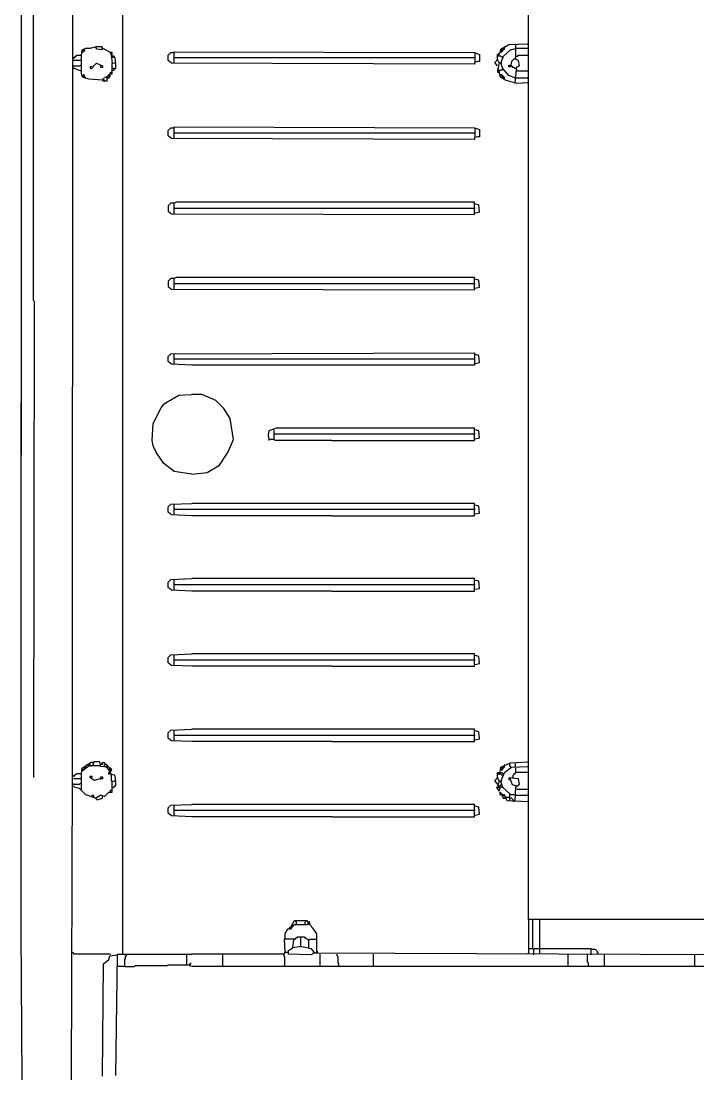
# Model space of a CAD drawing. Extents: x 3792242 to 5145247, y -1546315 to -1031918.
# Drawn here: x 3807264 to 3807804, y -1489110 to -1488266 of the extents above; entities that cross this region are included whole.
import ezdxf

# ---------------------------------------------------------------- set-up
doc = ezdxf.new("R2010")
doc.units = 0
doc.header["$MEASUREMENT"] = 0
doc.layers.add('ZZ-chladenie', color=133, linetype='CONTINUOUS')

msp = doc.modelspace()

# ---------------------------------------------------------------- linework, layer by layer
at = {"layer": 'ZZ-chladenie'}
for p, q in [((3807274.148, -1488488.943), (3807274.148, -1487422.802)), ((3807264.263, -1488977.532), (3807264.969, -1487444.69)), ((3807264.303, -1488892.135), (3807264.969, -1487444.69)), ((3807305.215, -1488867.388), (3807305.92, -1487444.69)), ((3807345.459, -1489010.01), (3807345.459, -1487444.69)), ((3807668.832, -1488982.475), (3807668.832, -1487837.256)), ((3807646.944, -1488288.424), (3807653.299, -1488284.894)), ((3807653.299, -1488284.894), (3807668.126, -1488284.188)), ((3807658.947, -1488284.894), (3807658.947, -1488284.188)), ((3807658.947, -1488288.424), (3807658.947, -1488284.894)), ((3807308.039, -1488294.072), (3807308.744, -1488293.367)), ((3807308.744, -1488293.367), (3807312.275, -1488293.367)), ((3807312.275, -1488293.367), (3807312.981, -1488289.13)), ((3807312.981, -1488291.248), (3807312.275, -1488291.248)), ((3807312.275, -1488306.075), (3807312.275, -1488293.367)), ((3807312.981, -1488289.13), (3807315.805, -1488287.718)), ((3807312.981, -1488289.836), (3807313.687, -1488289.13)), ((3807312.981, -1488291.248), (3807315.099, -1488289.13)), ((3807313.687, -1488290.542), (3807312.981, -1488289.836)), ((3807312.981, -1488291.248), (3807313.687, -1488290.542)), ((3807313.687, -1488289.13), (3807313.687, -1488288.424)), ((3807313.687, -1488288.424), (3807314.393, -1488288.424)), ((3807314.393, -1488289.836), (3807315.099, -1488289.836)), ((3807315.099, -1488289.836), (3807315.099, -1488289.13)), ((3807315.805, -1488287.718), (3807319.335, -1488287.718)), ((3807319.335, -1488287.718), (3807324.278, -1488286.306)), ((3807323.572, -1488287.012), (3807323.572, -1488286.306)), ((3807324.984, -1488288.424), (3807323.572, -1488287.012)), ((3807324.278, -1488286.306), (3807328.514, -1488286.306)), ((3807328.514, -1488289.13), (3807324.984, -1488288.424)), ((3807328.514, -1488286.306), (3807328.514, -1488289.13)), ((3807329.221, -1488287.718), (3807328.514, -1488288.424)), ((3807335.575, -1488291.248), (3807329.221, -1488287.718)), ((3807336.987, -1488291.248), (3807335.575, -1488291.248)), ((3807336.987, -1488295.484), (3807335.575, -1488291.248)), ((3807336.281, -1488292.66), (3807335.575, -1488292.66)), ((3807336.281, -1488292.66), (3807336.987, -1488292.66)), ((3807336.987, -1488292.66), (3807336.987, -1488291.248)), ((3807381.468, -1488293.367), (3807383.586, -1488291.248)), ((3807381.468, -1488297.603), (3807381.468, -1488293.367)), ((3807383.586, -1488291.248), (3807386.411, -1488291.248)), ((3807386.411, -1488299.721), (3807386.411, -1488290.542)), ((3807386.411, -1488290.542), (3807625.762, -1488291.248)), ((3807625.762, -1488291.248), (3807629.999, -1488292.66)), ((3807626.469, -1488299.015), (3807626.469, -1488291.954)), ((3807629.999, -1488292.66), (3807629.999, -1488298.308)), ((3807644.12, -1488292.66), (3807646.238, -1488291.248)), ((3807644.12, -1488296.896), (3807644.12, -1488292.66)), ((3807644.826, -1488294.072), (3807645.532, -1488293.367)), ((3807645.532, -1488293.367), (3807645.532, -1488292.66)), ((3807646.238, -1488291.248), (3807646.944, -1488288.424)), ((3807646.238, -1488290.542), (3807647.65, -1488290.542)), ((3807646.944, -1488289.13), (3807647.65, -1488288.424)), ((3807647.65, -1488289.836), (3807646.944, -1488289.13)), ((3807647.65, -1488289.836), (3807646.944, -1488289.13)), ((3807647.65, -1488288.424), (3807647.65, -1488287.718)), ((3807647.65, -1488287.718), (3807648.356, -1488287.718)), ((3807648.356, -1488289.13), (3807647.65, -1488289.836)), ((3807647.65, -1488290.542), (3807648.356, -1488289.836)), ((3807648.356, -1488289.13), (3807649.062, -1488288.424)), ((3807648.356, -1488289.13), (3807649.062, -1488289.13)), ((3807648.356, -1488289.836), (3807648.356, -1488289.13)), ((3807649.062, -1488289.13), (3807649.062, -1488288.424)), ((3807649.062, -1488288.424), (3807649.769, -1488288.424)), ((3807649.062, -1488294.072), (3807654.711, -1488289.13)), ((3807649.769, -1488287.012), (3807650.475, -1488286.306)), ((3807649.769, -1488288.424), (3807649.769, -1488287.012)), ((3807654.711, -1488289.13), (3807659.653, -1488287.718)), ((3807658.947, -1488296.191), (3807658.947, -1488288.424)), ((3807659.653, -1488287.718), (3807668.126, -1488287.718)), ((3807660.359, -1488294.072), (3807661.065, -1488293.367)), ((3807661.065, -1488293.367), (3807668.832, -1488293.367)), ((3807305.92, -1488295.484), (3807305.215, -1488295.484)), ((3807305.92, -1488301.839), (3807305.215, -1488301.839)), ((3807305.92, -1488295.484), (3807306.627, -1488294.779)), ((3807305.92, -1488295.484), (3807306.627, -1488295.484)), ((3807311.569, -1488297.603), (3807305.92, -1488297.603)), ((3807305.92, -1488301.839), (3807310.863, -1488301.839)), ((3807306.627, -1488295.484), (3807307.332, -1488294.779)), ((3807307.332, -1488294.779), (3807307.332, -1488294.072)), ((3807307.332, -1488294.072), (3807308.039, -1488294.072)), ((3807310.863, -1488301.839), (3807311.569, -1488301.133)), ((3807320.747, -1488303.957), (3807322.16, -1488301.839)), ((3807322.16, -1488301.839), (3807324.278, -1488299.721)), ((3807324.278, -1488299.721), (3807329.221, -1488301.839)), ((3807327.808, -1488303.251), (3807327.808, -1488301.839)), ((3807329.221, -1488301.839), (3807329.221, -1488303.251)), ((3807336.987, -1488294.072), (3807336.281, -1488294.072)), ((3807338.399, -1488294.779), (3807336.281, -1488295.484)), ((3807336.281, -1488295.484), (3807336.987, -1488299.721)), ((3807338.399, -1488294.072), (3807336.987, -1488294.072)), ((3807336.987, -1488299.721), (3807339.811, -1488299.015)), ((3807336.987, -1488308.194), (3807336.987, -1488299.721)), ((3807338.399, -1488294.779), (3807338.399, -1488294.072)), ((3807338.399, -1488294.779), (3807338.399, -1488295.484)), ((3807339.105, -1488294.779), (3807338.399, -1488294.779)), ((3807339.811, -1488299.015), (3807339.105, -1488294.779)), ((3807339.105, -1488299.721), (3807339.105, -1488299.015)), ((3807339.811, -1488300.427), (3807339.105, -1488299.721)), ((3807339.811, -1488303.957), (3807339.811, -1488300.427)), ((3807384.292, -1488299.721), (3807381.468, -1488297.603)), ((3807625.762, -1488300.427), (3807384.292, -1488299.721)), ((3807626.469, -1488295.484), (3807386.411, -1488295.484)), ((3807628.587, -1488298.308), (3807625.762, -1488299.015)), ((3807625.762, -1488299.015), (3807625.762, -1488300.427)), ((3807629.999, -1488298.308), (3807628.587, -1488298.308)), ((3807642.002, -1488299.015), (3807644.12, -1488296.896)), ((3807644.12, -1488301.839), (3807642.002, -1488299.015)), ((3807644.12, -1488296.896), (3807643.414, -1488297.603)), ((3807644.12, -1488296.896), (3807645.532, -1488299.721)), ((3807645.532, -1488299.721), (3807644.12, -1488305.37)), ((3807646.944, -1488294.072), (3807644.826, -1488294.072)), ((3807646.944, -1488299.721), (3807645.532, -1488299.721)), ((3807647.65, -1488294.779), (3807646.944, -1488294.072)), ((3807646.944, -1488299.721), (3807649.062, -1488294.072)), ((3807646.944, -1488299.721), (3807647.65, -1488299.015)), ((3807648.356, -1488303.957), (3807646.944, -1488299.721)), ((3807648.356, -1488294.779), (3807647.65, -1488294.779)), ((3807648.356, -1488294.779), (3807649.062, -1488294.779)), ((3807653.299, -1488302.545), (3807653.299, -1488301.133)), ((3807653.299, -1488301.133), (3807654.711, -1488301.133)), ((3807655.417, -1488298.308), (3807654.711, -1488302.545)), ((3807655.417, -1488301.839), (3807654.711, -1488301.839)), ((3807657.535, -1488296.191), (3807655.417, -1488298.308)), ((3807656.123, -1488302.545), (3807655.417, -1488301.839)), ((3807661.065, -1488297.603), (3807657.535, -1488296.191)), ((3807658.947, -1488294.072), (3807660.359, -1488294.072)), ((3807659.653, -1488302.545), (3807661.772, -1488301.839)), ((3807661.772, -1488301.839), (3807661.065, -1488297.603)), ((3807306.627, -1488303.957), (3807305.92, -1488303.251)), ((3807312.275, -1488306.075), (3807306.627, -1488303.957)), ((3807312.275, -1488308.194), (3807312.275, -1488306.075)), ((3807313.687, -1488311.018), (3807312.275, -1488308.194)), ((3807312.981, -1488310.312), (3807312.981, -1488309.606)), ((3807313.687, -1488310.312), (3807312.981, -1488310.312)), ((3807314.393, -1488308.899), (3807313.687, -1488308.899)), ((3807314.393, -1488309.606), (3807313.687, -1488308.899)), ((3807314.393, -1488311.018), (3807313.687, -1488310.312)), ((3807314.393, -1488309.606), (3807314.393, -1488308.899)), ((3807315.099, -1488310.312), (3807314.393, -1488309.606)), ((3807315.805, -1488311.724), (3807314.393, -1488309.606)), ((3807315.099, -1488310.312), (3807314.393, -1488311.018)), ((3807314.393, -1488311.018), (3807315.099, -1488310.312)), ((3807320.747, -1488302.545), (3807319.335, -1488302.545)), ((3807319.335, -1488302.545), (3807319.335, -1488303.957)), ((3807319.335, -1488303.957), (3807320.747, -1488303.957)), ((3807320.747, -1488302.545), (3807321.454, -1488302.545)), ((3807329.221, -1488303.251), (3807327.808, -1488303.251)), ((3807332.75, -1488310.312), (3807334.869, -1488308.194)), ((3807332.75, -1488312.43), (3807335.575, -1488309.606)), ((3807332.75, -1488313.842), (3807332.75, -1488310.312)), ((3807333.457, -1488310.312), (3807333.457, -1488309.606)), ((3807333.457, -1488309.606), (3807334.163, -1488309.606)), ((3807335.575, -1488309.606), (3807334.163, -1488309.606)), ((3807334.869, -1488308.194), (3807336.987, -1488308.194)), ((3807334.869, -1488311.018), (3807334.869, -1488310.312)), ((3807335.575, -1488307.487), (3807335.575, -1488306.782)), ((3807335.575, -1488306.782), (3807336.281, -1488306.782)), ((3807336.281, -1488308.194), (3807335.575, -1488307.487)), ((3807336.987, -1488303.957), (3807336.281, -1488303.957)), ((3807338.399, -1488303.957), (3807336.987, -1488303.957)), ((3807336.987, -1488305.37), (3807338.399, -1488305.37)), ((3807338.399, -1488303.957), (3807339.811, -1488303.957)), ((3807338.399, -1488305.37), (3807338.399, -1488303.957)), ((3807645.532, -1488305.37), (3807644.12, -1488305.37)), ((3807644.12, -1488305.37), (3807644.12, -1488306.782)), ((3807644.12, -1488306.782), (3807645.532, -1488306.782)), ((3807645.532, -1488305.37), (3807646.944, -1488305.37)), ((3807646.238, -1488310.312), (3807645.532, -1488305.37)), ((3807647.65, -1488308.899), (3807646.238, -1488308.899)), ((3807650.475, -1488313.136), (3807646.238, -1488310.312)), ((3807646.944, -1488305.37), (3807647.65, -1488304.663)), ((3807646.944, -1488311.018), (3807646.944, -1488310.312)), ((3807647.65, -1488304.663), (3807648.356, -1488304.663)), ((3807647.65, -1488309.606), (3807647.65, -1488308.899)), ((3807648.356, -1488309.606), (3807647.65, -1488309.606)), ((3807648.356, -1488310.312), (3807647.65, -1488309.606)), ((3807653.299, -1488309.606), (3807648.356, -1488303.957)), ((3807648.356, -1488310.312), (3807648.356, -1488309.606)), ((3807649.062, -1488311.018), (3807648.356, -1488310.312)), ((3807649.062, -1488310.312), (3807648.356, -1488310.312)), ((3807649.769, -1488311.018), (3807649.062, -1488310.312)), ((3807654.711, -1488302.545), (3807653.299, -1488302.545)), ((3807658.947, -1488311.724), (3807653.299, -1488309.606)), ((3807656.123, -1488303.251), (3807656.123, -1488302.545)), ((3807657.535, -1488303.251), (3807656.123, -1488303.251)), ((3807658.241, -1488303.957), (3807657.535, -1488303.251)), ((3807658.241, -1488315.254), (3807659.653, -1488302.545)), ((3807658.947, -1488303.957), (3807658.241, -1488303.957)), ((3807658.947, -1488303.957), (3807659.653, -1488303.251)), ((3807659.653, -1488305.37), (3807658.947, -1488305.37)), ((3807660.359, -1488306.075), (3807659.653, -1488305.37)), ((3807668.832, -1488306.075), (3807660.359, -1488306.075)), ((3807318.63, -1488312.43), (3807313.687, -1488311.018)), ((3807329.221, -1488313.136), (3807318.63, -1488312.43)), ((3807329.926, -1488311.724), (3807329.221, -1488313.842)), ((3807329.221, -1488313.136), (3807329.926, -1488312.43)), ((3807329.221, -1488313.842), (3807332.75, -1488313.842)), ((3807330.633, -1488313.842), (3807329.926, -1488311.724)), ((3807332.045, -1488311.018), (3807330.633, -1488311.018)), ((3807332.75, -1488311.018), (3807332.045, -1488311.018)), ((3807333.457, -1488311.724), (3807332.75, -1488311.018)), ((3807332.75, -1488312.43), (3807333.457, -1488311.724)), ((3807334.163, -1488311.018), (3807334.869, -1488311.018)), ((3807647.65, -1488311.018), (3807646.944, -1488311.018)), ((3807648.356, -1488311.724), (3807647.65, -1488311.018)), ((3807649.062, -1488311.018), (3807648.356, -1488311.724)), ((3807648.356, -1488311.724), (3807649.062, -1488311.018)), ((3807649.769, -1488312.43), (3807649.769, -1488311.018)), ((3807659.653, -1488315.96), (3807650.475, -1488313.136)), ((3807668.126, -1488311.724), (3807658.947, -1488311.724)), ((3807668.126, -1488315.254), (3807659.653, -1488315.96)), ((3807668.126, -1488311.724), (3807668.832, -1488311.724)), ((3807381.468, -1488353.381), (3807383.586, -1488351.263)), ((3807383.586, -1488351.263), (3807386.411, -1488351.263)), ((3807386.411, -1488359.736), (3807386.411, -1488350.557)), ((3807386.411, -1488350.557), (3807625.762, -1488351.263)), ((3807625.762, -1488351.263), (3807629.999, -1488352.675)), ((3807626.469, -1488359.029), (3807626.469, -1488351.969)), ((3807629.999, -1488352.675), (3807629.999, -1488358.324)), ((3807381.468, -1488357.617), (3807381.468, -1488353.381)), ((3807384.292, -1488359.736), (3807381.468, -1488357.617)), ((3807625.762, -1488360.441), (3807384.292, -1488359.736)), ((3807626.469, -1488355.499), (3807386.411, -1488355.499)), ((3807628.587, -1488358.324), (3807625.762, -1488359.029)), ((3807625.762, -1488359.029), (3807625.762, -1488360.441)), ((3807629.999, -1488358.324), (3807628.587, -1488358.324)), ((3807383.586, -1488411.277), (3807381.468, -1488413.395)), ((3807386.411, -1488411.277), (3807383.586, -1488411.277)), ((3807387.823, -1488410.571), (3807386.411, -1488411.277)), ((3807386.411, -1488419.75), (3807386.411, -1488411.277)), ((3807625.762, -1488410.571), (3807387.823, -1488410.571)), ((3807625.762, -1488420.456), (3807625.762, -1488410.571)), ((3807626.469, -1488411.983), (3807625.762, -1488411.983)), ((3807629.293, -1488412.689), (3807626.469, -1488411.983)), ((3807381.468, -1488413.395), (3807381.468, -1488417.632)), ((3807381.468, -1488417.632), (3807384.292, -1488419.75)), ((3807384.292, -1488419.75), (3807625.762, -1488420.456)), ((3807626.469, -1488415.514), (3807386.411, -1488415.514)), ((3807626.469, -1488419.044), (3807629.999, -1488418.338)), ((3807629.999, -1488418.338), (3807629.293, -1488412.689)), ((3807387.823, -1488470.586), (3807386.411, -1488471.292)), ((3807625.762, -1488470.586), (3807387.823, -1488470.586)), ((3807625.762, -1488480.47), (3807625.762, -1488470.586)), ((3807383.586, -1488471.292), (3807381.468, -1488473.41)), ((3807381.468, -1488473.41), (3807381.468, -1488477.646)), ((3807381.468, -1488477.646), (3807384.292, -1488479.765)), ((3807386.411, -1488471.292), (3807383.586, -1488471.292)), ((3807386.411, -1488479.765), (3807386.411, -1488471.292)), ((3807626.469, -1488475.528), (3807386.411, -1488475.528)), ((3807626.469, -1488471.998), (3807625.762, -1488471.998)), ((3807629.293, -1488472.704), (3807626.469, -1488471.998)), ((3807626.469, -1488479.058), (3807629.999, -1488478.353)), ((3807629.999, -1488478.353), (3807629.293, -1488472.704)), ((3807384.292, -1488479.765), (3807625.762, -1488480.47)), ((3807274.854, -1488489.649), (3807274.148, -1488488.943)), ((3807274.423, -1488869.114), (3807274.854, -1488489.649)), ((3807381.468, -1488533.424), (3807383.586, -1488531.307)), ((3807381.468, -1488537.661), (3807381.468, -1488533.424)), ((3807384.292, -1488539.779), (3807381.468, -1488537.661)), ((3807383.586, -1488531.307), (3807625.762, -1488530.6)), ((3807386.411, -1488539.779), (3807386.411, -1488531.307)), ((3807626.469, -1488535.543), (3807386.411, -1488535.543)), ((3807625.762, -1488530.6), (3807625.762, -1488540.485)), ((3807629.293, -1488532.719), (3807626.469, -1488532.012)), ((3807626.469, -1488539.073), (3807629.999, -1488538.367)), ((3807629.999, -1488538.367), (3807629.293, -1488532.719)), ((3807400.532, -1488540.485), (3807384.292, -1488539.779)), ((3807625.762, -1488540.485), (3807400.532, -1488540.485)), ((3807626.469, -1488539.073), (3807625.762, -1488539.073)), ((3807389.941, -1488564.491), (3807400.532, -1488563.785)), ((3807408.299, -1488563.785), (3807400.532, -1488563.785)), ((3807419.595, -1488568.727), (3807408.299, -1488563.785)), ((3807375.82, -1488574.376), (3807377.938, -1488571.551)), ((3807377.938, -1488571.551), (3807380.056, -1488570.139)), ((3807380.056, -1488570.139), (3807389.941, -1488564.491)), ((3807425.95, -1488575.082), (3807419.595, -1488568.727)), ((3807369.465, -1488587.085), (3807375.82, -1488574.376)), ((3807430.892, -1488582.848), (3807425.95, -1488575.082)), ((3807368.76, -1488600.499), (3807369.465, -1488587.085)), ((3807433.716, -1488599.794), (3807430.892, -1488582.848)), ((3807461.958, -1488592.733), (3807461.253, -1488596.263)), ((3807461.253, -1488596.263), (3807461.958, -1488599.794)), ((3807467.607, -1488590.615), (3807461.958, -1488592.733)), ((3807466.195, -1488599.794), (3807466.195, -1488592.027)), ((3807626.469, -1488595.557), (3807466.195, -1488595.557)), ((3807625.762, -1488590.615), (3807467.607, -1488590.615)), ((3807625.762, -1488600.499), (3807625.762, -1488590.615)), ((3807626.469, -1488592.027), (3807625.762, -1488592.027)), ((3807629.293, -1488592.733), (3807626.469, -1488592.027)), ((3807629.999, -1488598.382), (3807629.293, -1488592.733)), ((3807369.465, -1488604.736), (3807368.76, -1488600.499)), ((3807372.289, -1488610.385), (3807369.465, -1488604.736)), ((3807429.48, -1488609.678), (3807433.716, -1488599.794)), ((3807461.958, -1488599.794), (3807461.958, -1488600.499)), ((3807466.195, -1488599.794), (3807461.958, -1488599.794)), ((3807466.901, -1488600.499), (3807466.195, -1488599.794)), ((3807512.088, -1488600.499), (3807466.901, -1488600.499)), ((3807512.088, -1488600.499), (3807625.762, -1488600.499)), ((3807626.469, -1488599.087), (3807629.999, -1488598.382)), ((3807377.938, -1488618.857), (3807372.289, -1488610.385)), ((3807422.419, -1488620.269), (3807428.068, -1488611.797)), ((3807428.068, -1488611.797), (3807429.48, -1488609.678)), ((3807386.411, -1488625.212), (3807377.938, -1488618.857)), ((3807412.535, -1488625.918), (3807422.419, -1488620.269)), ((3807400.532, -1488627.33), (3807386.411, -1488625.212)), ((3807400.532, -1488627.33), (3807412.535, -1488625.918)), ((3807381.468, -1488653.453), (3807383.586, -1488651.336)), ((3807381.468, -1488657.69), (3807381.468, -1488653.453)), ((3807383.586, -1488651.336), (3807400.532, -1488650.629)), ((3807386.411, -1488659.808), (3807386.411, -1488651.336)), ((3807400.532, -1488655.572), (3807386.411, -1488655.572)), ((3807625.762, -1488650.629), (3807400.532, -1488650.629)), ((3807512.088, -1488655.572), (3807400.532, -1488655.572)), ((3807626.469, -1488655.572), (3807512.088, -1488655.572)), ((3807625.762, -1488660.515), (3807625.762, -1488650.629)), ((3807626.469, -1488652.041), (3807625.762, -1488652.041)), ((3807629.293, -1488652.748), (3807626.469, -1488652.041)), ((3807629.999, -1488658.396), (3807629.293, -1488652.748)), ((3807384.292, -1488659.808), (3807381.468, -1488657.69)), ((3807384.292, -1488659.808), (3807381.468, -1488657.69)), ((3807400.532, -1488660.515), (3807384.292, -1488659.808)), ((3807400.532, -1488660.515), (3807384.292, -1488659.808)), ((3807512.088, -1488660.515), (3807400.532, -1488660.515)), ((3807512.088, -1488660.515), (3807400.532, -1488660.515)), ((3807512.088, -1488660.515), (3807625.762, -1488660.515)), ((3807512.088, -1488660.515), (3807625.762, -1488660.515)), ((3807626.469, -1488659.102), (3807629.999, -1488658.396)), ((3807626.469, -1488659.102), (3807629.999, -1488658.396)), ((3807381.468, -1488713.468), (3807383.586, -1488711.35)), ((3807381.468, -1488713.468), (3807383.586, -1488711.35)), ((3807381.468, -1488717.705), (3807381.468, -1488713.468)), ((3807381.468, -1488717.705), (3807381.468, -1488713.468)), ((3807383.586, -1488711.35), (3807400.532, -1488710.644)), ((3807383.586, -1488711.35), (3807400.532, -1488710.644)), ((3807386.411, -1488719.823), (3807386.411, -1488711.35)), ((3807386.411, -1488719.823), (3807386.411, -1488711.35)), ((3807400.532, -1488715.586), (3807386.411, -1488715.586)), ((3807400.532, -1488715.586), (3807386.411, -1488715.586)), ((3807512.088, -1488710.644), (3807400.532, -1488710.644)), ((3807512.088, -1488710.644), (3807400.532, -1488710.644)), ((3807512.088, -1488715.586), (3807400.532, -1488715.586)), ((3807512.088, -1488715.586), (3807400.532, -1488715.586)), ((3807625.762, -1488710.644), (3807512.088, -1488710.644)), ((3807625.762, -1488710.644), (3807512.088, -1488710.644)), ((3807626.469, -1488715.586), (3807512.088, -1488715.586)), ((3807626.469, -1488715.586), (3807512.088, -1488715.586)), ((3807625.762, -1488720.529), (3807625.762, -1488710.644)), ((3807625.762, -1488720.529), (3807625.762, -1488710.644)), ((3807626.469, -1488712.056), (3807625.762, -1488712.056)), ((3807626.469, -1488712.056), (3807625.762, -1488712.056)), ((3807629.293, -1488712.762), (3807626.469, -1488712.056)), ((3807629.293, -1488712.762), (3807626.469, -1488712.056)), ((3807629.999, -1488718.411), (3807629.293, -1488712.762)), ((3807629.999, -1488718.411), (3807629.293, -1488712.762)), ((3807384.292, -1488719.823), (3807381.468, -1488717.705)), ((3807384.292, -1488719.823), (3807381.468, -1488717.705)), ((3807400.532, -1488720.529), (3807384.292, -1488719.823)), ((3807400.532, -1488720.529), (3807384.292, -1488719.823)), ((3807512.088, -1488720.529), (3807400.532, -1488720.529)), ((3807512.088, -1488720.529), (3807400.532, -1488720.529)), ((3807512.088, -1488720.529), (3807625.762, -1488720.529)), ((3807512.088, -1488720.529), (3807625.762, -1488720.529)), ((3807626.469, -1488719.117), (3807629.999, -1488718.411)), ((3807626.469, -1488719.117), (3807629.999, -1488718.411)), ((3807381.468, -1488773.483), (3807383.586, -1488771.365)), ((3807381.468, -1488773.483), (3807383.586, -1488771.365)), ((3807381.468, -1488777.719), (3807381.468, -1488773.483)), ((3807381.468, -1488777.719), (3807381.468, -1488773.483)), ((3807383.586, -1488771.365), (3807400.532, -1488770.658)), ((3807383.586, -1488771.365), (3807400.532, -1488770.658)), ((3807386.411, -1488779.837), (3807386.411, -1488771.365)), ((3807386.411, -1488779.837), (3807386.411, -1488771.365)), ((3807512.088, -1488770.658), (3807400.532, -1488770.658)), ((3807512.088, -1488770.658), (3807400.532, -1488770.658)), ((3807625.762, -1488770.658), (3807512.088, -1488770.658)), ((3807625.762, -1488770.658), (3807512.088, -1488770.658)), ((3807625.762, -1488780.543), (3807625.762, -1488770.658)), ((3807625.762, -1488780.543), (3807625.762, -1488770.658)), ((3807626.469, -1488772.071), (3807625.762, -1488772.071)), ((3807626.469, -1488772.071), (3807625.762, -1488772.071)), ((3807629.293, -1488772.777), (3807626.469, -1488772.071)), ((3807629.293, -1488772.777), (3807626.469, -1488772.071)), ((3807629.999, -1488778.425), (3807629.293, -1488772.777)), ((3807629.999, -1488778.425), (3807629.293, -1488772.777)), ((3807384.292, -1488779.837), (3807381.468, -1488777.719)), ((3807384.292, -1488779.837), (3807381.468, -1488777.719)), ((3807400.532, -1488780.543), (3807384.292, -1488779.837)), ((3807400.532, -1488780.543), (3807384.292, -1488779.837)), ((3807400.532, -1488775.601), (3807386.411, -1488775.601)), ((3807400.532, -1488775.601), (3807386.411, -1488775.601)), ((3807512.088, -1488775.601), (3807400.532, -1488775.601)), ((3807512.088, -1488775.601), (3807400.532, -1488775.601)), ((3807512.088, -1488780.543), (3807400.532, -1488780.543)), ((3807512.088, -1488780.543), (3807400.532, -1488780.543)), ((3807626.469, -1488775.601), (3807512.088, -1488775.601)), ((3807626.469, -1488775.601), (3807512.088, -1488775.601)), ((3807512.088, -1488780.543), (3807625.762, -1488780.543)), ((3807512.088, -1488780.543), (3807625.762, -1488780.543)), ((3807626.469, -1488779.131), (3807629.999, -1488778.425)), ((3807626.469, -1488779.131), (3807629.999, -1488778.425)), ((3807381.468, -1488833.498), (3807383.586, -1488831.379)), ((3807381.468, -1488837.734), (3807381.468, -1488833.498)), ((3807383.586, -1488831.379), (3807400.532, -1488830.673)), ((3807386.411, -1488839.852), (3807386.411, -1488831.379)), ((3807512.088, -1488830.673), (3807400.532, -1488830.673)), ((3807625.762, -1488830.673), (3807512.088, -1488830.673)), ((3807625.762, -1488830.673), (3807512.088, -1488830.673)), ((3807625.762, -1488840.558), (3807625.762, -1488830.673)), ((3807625.762, -1488840.558), (3807625.762, -1488830.673)), ((3807626.469, -1488832.085), (3807625.762, -1488832.085)), ((3807626.469, -1488832.085), (3807625.762, -1488832.085)), ((3807629.293, -1488832.791), (3807626.469, -1488832.085)), ((3807629.293, -1488832.791), (3807626.469, -1488832.085)), ((3807629.999, -1488838.44), (3807629.293, -1488832.791)), ((3807629.999, -1488838.44), (3807629.293, -1488832.791)), ((3807384.292, -1488839.852), (3807381.468, -1488837.734)), ((3807400.532, -1488840.558), (3807384.292, -1488839.852)), ((3807400.532, -1488835.615), (3807386.411, -1488835.615)), ((3807512.088, -1488835.615), (3807400.532, -1488835.615)), ((3807512.088, -1488840.558), (3807400.532, -1488840.558)), ((3807626.469, -1488835.615), (3807512.088, -1488835.615)), ((3807626.469, -1488835.615), (3807512.088, -1488835.615)), ((3807512.088, -1488840.558), (3807625.762, -1488840.558)), ((3807512.088, -1488840.558), (3807625.762, -1488840.558)), ((3807626.469, -1488839.146), (3807629.999, -1488838.44)), ((3807626.469, -1488839.146), (3807629.999, -1488838.44)), ((3807312.981, -1488861.739), (3807320.747, -1488856.797)), ((3807316.511, -1488859.621), (3807316.511, -1488858.915)), ((3807317.923, -1488858.915), (3807317.923, -1488858.209)), ((3807317.923, -1488858.209), (3807318.63, -1488858.209)), ((3807317.923, -1488858.915), (3807317.923, -1488859.621)), ((3807319.335, -1488858.915), (3807318.63, -1488858.209)), ((3807319.335, -1488859.621), (3807319.335, -1488858.915)), ((3807320.747, -1488856.797), (3807321.454, -1488857.503)), ((3807322.16, -1488856.797), (3807321.454, -1488859.621)), ((3807321.454, -1488857.503), (3807322.16, -1488857.503)), ((3807327.102, -1488856.797), (3807322.16, -1488856.797)), ((3807327.808, -1488860.327), (3807327.102, -1488856.797)), ((3807329.221, -1488858.915), (3807327.808, -1488858.915)), ((3807330.633, -1488857.503), (3807328.514, -1488857.503)), ((3807328.514, -1488857.503), (3807329.221, -1488858.915)), ((3807334.869, -1488861.739), (3807330.633, -1488857.503)), ((3807330.633, -1488859.621), (3807331.338, -1488858.915)), ((3807331.338, -1488858.915), (3807331.338, -1488858.209)), ((3807646.944, -1488861.033), (3807654.711, -1488857.503)), ((3807646.944, -1488861.033), (3807654.711, -1488857.503)), ((3807649.769, -1488859.621), (3807650.475, -1488858.915)), ((3807649.769, -1488859.621), (3807650.475, -1488858.915)), ((3807654.005, -1488858.209), (3807654.005, -1488857.503)), ((3807654.005, -1488858.209), (3807654.005, -1488857.503)), ((3807654.005, -1488859.621), (3807654.005, -1488858.209)), ((3807654.005, -1488859.621), (3807654.005, -1488858.209)), ((3807654.711, -1488857.503), (3807668.126, -1488856.797)), ((3807654.711, -1488857.503), (3807668.126, -1488856.797)), ((3807658.241, -1488857.503), (3807658.241, -1488860.327)), ((3807658.241, -1488857.503), (3807658.241, -1488860.327)), ((3807304.508, -1489110.27), (3807305.215, -1488867.388)), ((3807305.92, -1488868.094), (3807306.627, -1488867.388)), ((3807306.627, -1488868.094), (3807307.332, -1488867.388)), ((3807307.332, -1488867.388), (3807307.332, -1488866.682)), ((3807307.332, -1488866.682), (3807308.039, -1488866.682)), ((3807308.039, -1488866.682), (3807308.744, -1488865.975)), ((3807308.744, -1488865.975), (3807312.275, -1488865.975)), ((3807312.275, -1488865.975), (3807312.981, -1488861.739)), ((3807312.981, -1488863.858), (3807312.275, -1488863.858)), ((3807312.275, -1488878.685), (3807312.275, -1488865.975)), ((3807312.981, -1488863.858), (3807318.63, -1488859.621)), ((3807312.981, -1488862.446), (3807313.687, -1488861.739)), ((3807313.687, -1488863.151), (3807312.981, -1488862.446)), ((3807312.981, -1488863.858), (3807313.687, -1488863.151)), ((3807313.687, -1488861.739), (3807313.687, -1488861.033)), ((3807313.687, -1488861.033), (3807314.393, -1488861.033)), ((3807315.099, -1488860.327), (3807314.393, -1488861.033)), ((3807314.393, -1488862.446), (3807315.099, -1488862.446)), ((3807315.805, -1488861.033), (3807315.099, -1488860.327)), ((3807315.099, -1488861.739), (3807315.805, -1488861.033)), ((3807315.099, -1488862.446), (3807315.099, -1488861.739)), ((3807318.63, -1488859.621), (3807321.454, -1488859.621)), ((3807319.335, -1488859.621), (3807319.335, -1488860.327)), ((3807321.454, -1488859.621), (3807327.808, -1488859.621)), ((3807332.75, -1488861.033), (3807327.808, -1488860.327)), ((3807330.633, -1488861.033), (3807330.633, -1488859.621)), ((3807332.045, -1488860.327), (3807332.75, -1488859.621)), ((3807332.75, -1488861.033), (3807332.045, -1488860.327)), ((3807332.75, -1488861.739), (3807332.045, -1488861.033)), ((3807333.457, -1488859.621), (3807332.75, -1488859.621)), ((3807335.575, -1488865.27), (3807332.75, -1488861.033)), ((3807333.457, -1488861.739), (3807332.75, -1488861.739)), ((3807333.457, -1488860.327), (3807333.457, -1488859.621)), ((3807334.163, -1488861.033), (3807333.457, -1488860.327)), ((3807334.869, -1488861.739), (3807334.163, -1488861.033)), ((3807334.869, -1488861.739), (3807334.163, -1488862.446)), ((3807334.163, -1488862.446), (3807334.869, -1488863.151)), ((3807334.163, -1488866.682), (3807334.163, -1488865.27)), ((3807334.163, -1488865.27), (3807335.575, -1488865.27)), ((3807339.105, -1488867.388), (3807334.163, -1488866.682)), ((3807335.575, -1488862.446), (3807334.869, -1488861.739)), ((3807335.575, -1488861.739), (3807334.869, -1488861.739)), ((3807334.869, -1488863.151), (3807335.575, -1488862.446)), ((3807334.869, -1488863.858), (3807334.869, -1488863.151)), ((3807335.575, -1488863.858), (3807334.869, -1488863.858)), ((3807336.281, -1488862.446), (3807335.575, -1488861.739)), ((3807335.575, -1488863.858), (3807336.281, -1488863.858)), ((3807335.575, -1488865.975), (3807335.575, -1488865.27)), ((3807336.281, -1488866.682), (3807335.575, -1488865.975)), ((3807336.281, -1488863.858), (3807336.281, -1488862.446)), ((3807336.281, -1488871.624), (3807336.281, -1488866.682)), ((3807339.811, -1488871.624), (3807339.105, -1488867.388)), ((3807644.12, -1488869.506), (3807644.12, -1488865.27)), ((3807644.12, -1488865.27), (3807647.65, -1488865.27)), ((3807644.12, -1488869.506), (3807644.12, -1488865.27)), ((3807644.12, -1488865.27), (3807647.65, -1488865.27)), ((3807644.826, -1488866.682), (3807645.532, -1488865.975)), ((3807644.826, -1488866.682), (3807645.532, -1488865.975)), ((3807646.944, -1488866.682), (3807644.826, -1488866.682)), ((3807646.944, -1488866.682), (3807644.826, -1488866.682)), ((3807645.532, -1488865.975), (3807646.238, -1488865.975)), ((3807645.532, -1488865.975), (3807646.238, -1488865.975)), ((3807646.238, -1488865.27), (3807646.944, -1488861.033)), ((3807646.238, -1488865.27), (3807646.944, -1488861.033)), ((3807646.238, -1488863.151), (3807647.65, -1488863.151)), ((3807646.238, -1488863.151), (3807647.65, -1488863.151)), ((3807646.238, -1488865.975), (3807646.238, -1488865.27)), ((3807646.238, -1488865.975), (3807646.238, -1488865.27)), ((3807646.944, -1488861.739), (3807647.65, -1488861.033)), ((3807646.944, -1488861.739), (3807647.65, -1488861.033)), ((3807647.65, -1488862.446), (3807646.944, -1488861.739)), ((3807647.65, -1488862.446), (3807646.944, -1488861.739)), ((3807647.65, -1488862.446), (3807646.944, -1488861.739)), ((3807647.65, -1488862.446), (3807646.944, -1488861.739)), ((3807646.944, -1488872.33), (3807649.769, -1488865.27)), ((3807646.944, -1488872.33), (3807649.769, -1488865.27)), ((3807647.65, -1488867.388), (3807646.944, -1488866.682)), ((3807647.65, -1488867.388), (3807646.944, -1488866.682)), ((3807647.65, -1488861.033), (3807647.65, -1488860.327)), ((3807647.65, -1488860.327), (3807648.356, -1488860.327)), ((3807647.65, -1488861.033), (3807647.65, -1488860.327)), ((3807647.65, -1488860.327), (3807648.356, -1488860.327)), ((3807648.356, -1488861.739), (3807647.65, -1488862.446)), ((3807648.356, -1488861.739), (3807647.65, -1488862.446)), ((3807647.65, -1488863.151), (3807648.356, -1488862.446)), ((3807647.65, -1488863.151), (3807648.356, -1488862.446)), ((3807647.65, -1488865.27), (3807648.356, -1488865.975)), ((3807647.65, -1488865.27), (3807648.356, -1488865.975)), ((3807648.356, -1488867.388), (3807647.65, -1488867.388)), ((3807648.356, -1488867.388), (3807647.65, -1488867.388)), ((3807648.356, -1488861.739), (3807649.062, -1488861.033)), ((3807648.356, -1488861.739), (3807649.062, -1488861.033)), ((3807648.356, -1488861.739), (3807649.062, -1488861.739)), ((3807648.356, -1488862.446), (3807648.356, -1488861.739)), ((3807648.356, -1488861.739), (3807649.062, -1488861.739)), ((3807648.356, -1488862.446), (3807648.356, -1488861.739)), ((3807648.356, -1488865.975), (3807649.062, -1488865.975)), ((3807648.356, -1488865.975), (3807649.062, -1488865.975)), ((3807648.356, -1488867.388), (3807649.062, -1488867.388)), ((3807648.356, -1488867.388), (3807649.062, -1488867.388)), ((3807649.062, -1488861.739), (3807649.062, -1488861.033)), ((3807649.062, -1488861.033), (3807649.769, -1488861.033)), ((3807649.062, -1488861.739), (3807649.062, -1488861.033)), ((3807649.062, -1488861.033), (3807649.769, -1488861.033)), ((3807649.062, -1488865.975), (3807649.769, -1488865.975)), ((3807649.062, -1488865.975), (3807649.769, -1488865.975)), ((3807649.769, -1488861.033), (3807649.769, -1488859.621)), ((3807649.769, -1488861.033), (3807649.769, -1488859.621)), ((3807649.769, -1488865.27), (3807655.417, -1488861.033)), ((3807649.769, -1488865.27), (3807655.417, -1488861.033)), ((3807654.711, -1488860.327), (3807654.005, -1488859.621)), ((3807654.711, -1488860.327), (3807654.005, -1488859.621)), ((3807654.711, -1488861.033), (3807654.711, -1488860.327)), ((3807654.711, -1488861.033), (3807654.711, -1488860.327)), ((3807655.417, -1488861.033), (3807668.126, -1488860.327)), ((3807655.417, -1488861.033), (3807668.126, -1488860.327)), ((3807656.829, -1488867.388), (3807657.535, -1488866.682)), ((3807656.829, -1488867.388), (3807657.535, -1488866.682)), ((3807656.829, -1488869.506), (3807656.829, -1488867.388)), ((3807656.829, -1488869.506), (3807656.829, -1488867.388)), ((3807657.535, -1488866.682), (3807657.535, -1488865.975)), ((3807657.535, -1488865.975), (3807658.241, -1488865.975)), ((3807657.535, -1488866.682), (3807657.535, -1488865.975)), ((3807657.535, -1488865.975), (3807658.241, -1488865.975)), ((3807658.241, -1488860.327), (3807658.947, -1488860.327)), ((3807658.241, -1488860.327), (3807658.947, -1488860.327)), ((3807658.241, -1488865.975), (3807658.947, -1488865.27)), ((3807658.241, -1488865.975), (3807658.947, -1488865.27)), ((3807658.947, -1488865.27), (3807658.947, -1488861.739)), ((3807658.947, -1488865.27), (3807658.947, -1488861.739)), ((3807668.832, -1488865.27), (3807658.947, -1488865.27)), ((3807668.832, -1488865.27), (3807658.947, -1488865.27)), ((3807305.92, -1488868.094), (3807305.215, -1488868.094)), ((3807305.92, -1488874.449), (3807305.215, -1488874.449)), ((3807305.92, -1488868.094), (3807306.627, -1488868.094)), ((3807311.569, -1488870.212), (3807305.92, -1488870.212)), ((3807305.92, -1488874.449), (3807310.863, -1488874.449)), ((3807307.332, -1488877.273), (3807305.92, -1488875.861)), ((3807310.863, -1488874.449), (3807311.569, -1488873.742)), ((3807319.335, -1488869.506), (3807319.335, -1488868.094)), ((3807319.335, -1488868.094), (3807320.747, -1488868.094)), ((3807322.866, -1488871.624), (3807319.335, -1488869.506)), ((3807320.747, -1488868.094), (3807320.747, -1488869.506)), ((3807327.102, -1488870.212), (3807322.866, -1488871.624)), ((3807327.808, -1488870.212), (3807327.102, -1488870.918)), ((3807329.221, -1488870.212), (3807327.102, -1488870.212)), ((3807327.808, -1488870.212), (3807327.808, -1488868.8)), ((3807327.808, -1488868.8), (3807329.221, -1488868.8)), ((3807329.221, -1488868.8), (3807329.221, -1488870.212)), ((3807336.987, -1488872.33), (3807336.281, -1488871.624)), ((3807336.987, -1488872.33), (3807339.811, -1488871.624)), ((3807336.987, -1488880.803), (3807336.987, -1488872.33)), ((3807338.399, -1488876.566), (3807339.105, -1488875.861)), ((3807339.105, -1488872.33), (3807339.105, -1488871.624)), ((3807339.811, -1488873.037), (3807339.105, -1488872.33)), ((3807339.105, -1488875.861), (3807339.811, -1488875.861)), ((3807339.811, -1488875.861), (3807339.811, -1488873.037)), ((3807642.002, -1488871.624), (3807644.12, -1488869.506)), ((3807642.002, -1488871.624), (3807644.12, -1488869.506)), ((3807644.12, -1488874.449), (3807642.002, -1488871.624)), ((3807644.12, -1488874.449), (3807642.002, -1488871.624)), ((3807644.12, -1488869.506), (3807643.414, -1488870.212)), ((3807644.12, -1488869.506), (3807643.414, -1488870.212)), ((3807644.12, -1488869.506), (3807645.532, -1488872.33)), ((3807644.12, -1488869.506), (3807645.532, -1488872.33)), ((3807645.532, -1488872.33), (3807644.12, -1488875.861)), ((3807645.532, -1488872.33), (3807644.12, -1488875.861)), ((3807644.12, -1488875.861), (3807646.238, -1488875.861)), ((3807644.12, -1488875.861), (3807646.238, -1488875.861)), ((3807646.944, -1488872.33), (3807645.532, -1488872.33)), ((3807646.944, -1488872.33), (3807645.532, -1488872.33)), ((3807646.238, -1488875.861), (3807646.944, -1488875.154)), ((3807646.238, -1488875.861), (3807646.944, -1488875.154)), ((3807646.944, -1488872.33), (3807647.65, -1488871.624)), ((3807646.944, -1488872.33), (3807647.65, -1488871.624)), ((3807648.356, -1488877.273), (3807646.944, -1488872.33)), ((3807648.356, -1488877.273), (3807646.944, -1488872.33)), ((3807646.944, -1488875.154), (3807647.65, -1488875.154)), ((3807646.944, -1488875.154), (3807647.65, -1488875.154)), ((3807661.065, -1488870.212), (3807653.299, -1488869.506)), ((3807653.299, -1488869.506), (3807653.299, -1488870.918)), ((3807661.065, -1488870.212), (3807653.299, -1488869.506)), ((3807653.299, -1488869.506), (3807653.299, -1488870.918)), ((3807653.299, -1488870.918), (3807654.711, -1488870.918)), ((3807653.299, -1488870.918), (3807654.711, -1488870.918)), ((3807654.711, -1488870.918), (3807654.711, -1488869.506)), ((3807654.711, -1488870.918), (3807654.711, -1488869.506)), ((3807656.123, -1488875.154), (3807654.711, -1488870.918)), ((3807656.123, -1488875.154), (3807654.711, -1488870.918)), ((3807658.947, -1488875.861), (3807656.123, -1488875.154)), ((3807658.947, -1488875.861), (3807656.123, -1488875.154)), ((3807658.947, -1488876.566), (3807661.772, -1488874.449)), ((3807658.947, -1488876.566), (3807661.772, -1488874.449)), ((3807658.947, -1488875.861), (3807659.653, -1488875.861)), ((3807658.947, -1488875.861), (3807659.653, -1488875.861)), ((3807661.772, -1488874.449), (3807661.065, -1488870.212)), ((3807661.772, -1488874.449), (3807661.065, -1488870.212)), ((3807310.863, -1488877.978), (3807307.332, -1488877.273)), ((3807315.805, -1488882.921), (3807310.863, -1488877.978)), ((3807323.572, -1488885.745), (3807315.805, -1488882.921)), ((3807322.16, -1488883.627), (3807320.747, -1488883.627)), ((3807320.747, -1488883.627), (3807320.747, -1488884.333)), ((3807322.16, -1488885.039), (3807322.16, -1488883.627)), ((3807323.572, -1488885.745), (3807327.808, -1488882.921)), ((3807327.808, -1488882.921), (3807330.633, -1488884.333)), ((3807329.221, -1488885.745), (3807329.221, -1488884.333)), ((3807330.633, -1488884.333), (3807334.163, -1488880.803)), ((3807334.163, -1488880.803), (3807336.987, -1488880.803)), ((3807335.575, -1488880.803), (3807335.575, -1488879.391)), ((3807335.575, -1488879.391), (3807336.281, -1488879.391)), ((3807336.281, -1488877.273), (3807337.693, -1488877.273)), ((3807337.693, -1488877.273), (3807338.399, -1488876.566)), ((3807648.356, -1488877.273), (3807643.414, -1488877.273)), ((3807643.414, -1488877.273), (3807645.532, -1488880.097)), ((3807648.356, -1488877.273), (3807643.414, -1488877.273)), ((3807643.414, -1488877.273), (3807645.532, -1488880.097)), ((3807645.532, -1488880.097), (3807646.238, -1488877.273)), ((3807645.532, -1488880.097), (3807646.238, -1488877.273)), ((3807646.238, -1488882.921), (3807646.238, -1488880.803)), ((3807646.238, -1488880.803), (3807647.65, -1488882.215)), ((3807646.238, -1488882.921), (3807646.238, -1488880.803)), ((3807646.238, -1488880.803), (3807647.65, -1488882.215)), ((3807647.65, -1488883.627), (3807646.238, -1488882.921)), ((3807647.65, -1488883.627), (3807646.238, -1488882.921)), ((3807647.65, -1488882.215), (3807647.65, -1488883.627)), ((3807647.65, -1488882.215), (3807647.65, -1488883.627)), ((3807647.65, -1488883.627), (3807648.356, -1488884.333)), ((3807647.65, -1488883.627), (3807648.356, -1488884.333)), ((3807648.356, -1488877.273), (3807649.062, -1488877.273)), ((3807654.005, -1488882.215), (3807648.356, -1488877.273)), ((3807648.356, -1488877.273), (3807649.062, -1488877.273)), ((3807654.005, -1488882.215), (3807648.356, -1488877.273)), ((3807649.769, -1488882.921), (3807648.356, -1488882.921)), ((3807648.356, -1488882.921), (3807648.356, -1488885.745)), ((3807649.769, -1488882.921), (3807648.356, -1488882.921)), ((3807648.356, -1488882.921), (3807648.356, -1488885.745)), ((3807648.356, -1488884.333), (3807649.062, -1488883.627)), ((3807648.356, -1488884.333), (3807649.062, -1488883.627)), ((3807649.062, -1488883.627), (3807649.062, -1488882.921)), ((3807649.062, -1488883.627), (3807649.062, -1488882.921)), ((3807651.887, -1488887.864), (3807649.769, -1488882.921)), ((3807651.887, -1488887.864), (3807649.769, -1488882.921)), ((3807650.475, -1488885.745), (3807650.475, -1488884.333)), ((3807650.475, -1488884.333), (3807651.181, -1488885.039)), ((3807650.475, -1488885.745), (3807650.475, -1488884.333)), ((3807650.475, -1488884.333), (3807651.181, -1488885.039)), ((3807654.005, -1488885.745), (3807654.005, -1488882.215)), ((3807654.005, -1488885.745), (3807654.005, -1488882.215)), ((3807658.241, -1488882.921), (3807654.711, -1488882.921)), ((3807658.241, -1488882.921), (3807654.711, -1488882.921)), ((3807658.241, -1488887.864), (3807658.947, -1488876.566)), ((3807658.241, -1488887.864), (3807658.947, -1488876.566)), ((3807658.947, -1488883.627), (3807658.241, -1488882.921)), ((3807658.947, -1488883.627), (3807658.241, -1488882.921)), ((3807668.832, -1488883.627), (3807658.947, -1488883.627)), ((3807668.832, -1488883.627), (3807658.947, -1488883.627)), ((3807668.832, -1488878.685), (3807659.653, -1488878.685)), ((3807668.832, -1488878.685), (3807659.653, -1488878.685)), ((3807323.572, -1488885.745), (3807324.278, -1488885.039)), ((3807323.572, -1488885.745), (3807324.984, -1488887.157)), ((3807324.984, -1488887.157), (3807329.221, -1488885.745)), ((3807381.468, -1488893.512), (3807383.586, -1488891.394)), ((3807383.586, -1488891.394), (3807400.532, -1488890.688)), ((3807386.411, -1488899.866), (3807386.411, -1488891.394)), ((3807512.088, -1488890.688), (3807400.532, -1488890.688)), ((3807625.762, -1488890.688), (3807512.088, -1488890.688)), ((3807625.762, -1488890.688), (3807516.116, -1488890.688)), ((3807625.762, -1488900.572), (3807625.762, -1488890.688)), ((3807625.762, -1488900.572), (3807625.762, -1488890.688)), ((3807626.469, -1488892.1), (3807625.762, -1488892.1)), ((3807626.469, -1488892.1), (3807625.762, -1488892.1)), ((3807629.293, -1488892.806), (3807626.469, -1488892.1)), ((3807629.293, -1488892.806), (3807626.469, -1488892.1)), ((3807629.999, -1488898.454), (3807629.293, -1488892.806)), ((3807629.999, -1488898.454), (3807629.293, -1488892.806)), ((3807648.356, -1488885.745), (3807650.475, -1488885.745)), ((3807648.356, -1488885.745), (3807650.475, -1488885.745)), ((3807653.299, -1488885.039), (3807651.181, -1488885.039)), ((3807653.299, -1488885.039), (3807651.181, -1488885.039)), ((3807668.832, -1488888.569), (3807651.887, -1488887.864)), ((3807668.832, -1488888.569), (3807651.887, -1488887.864)), ((3807654.005, -1488885.745), (3807653.299, -1488885.039)), ((3807654.005, -1488885.745), (3807653.299, -1488885.039)), ((3807654.005, -1488887.864), (3807654.005, -1488885.745)), ((3807655.417, -1488885.745), (3807654.005, -1488885.745)), ((3807654.005, -1488887.864), (3807654.005, -1488885.745)), ((3807655.417, -1488885.745), (3807654.005, -1488885.745)), ((3807656.123, -1488886.452), (3807655.417, -1488885.745)), ((3807656.123, -1488886.452), (3807655.417, -1488885.745)), ((3807656.829, -1488887.157), (3807656.123, -1488886.452)), ((3807656.829, -1488887.157), (3807656.123, -1488886.452)), ((3807656.829, -1488887.864), (3807656.829, -1488887.157)), ((3807656.829, -1488887.864), (3807656.829, -1488887.157)), ((3807656.829, -1488887.864), (3807656.829, -1488888.569)), ((3807656.829, -1488887.864), (3807656.829, -1488888.569)), ((3807381.468, -1488897.748), (3807381.468, -1488893.512)), ((3807384.292, -1488899.866), (3807381.468, -1488897.748)), ((3807400.532, -1488900.572), (3807384.292, -1488899.866)), ((3807400.532, -1488895.63), (3807386.411, -1488895.63)), ((3807512.088, -1488895.63), (3807400.532, -1488895.63)), ((3807512.088, -1488900.572), (3807400.532, -1488900.572)), ((3807626.469, -1488895.63), (3807512.088, -1488895.63)), ((3807512.088, -1488900.572), (3807625.762, -1488900.572)), ((3807626.469, -1488895.63), (3807518.289, -1488895.63)), ((3807520.461, -1488900.572), (3807625.762, -1488900.572)), ((3807626.469, -1488899.16), (3807629.999, -1488898.454)), ((3807626.469, -1488899.16), (3807629.999, -1488898.454)), ((3807264.263, -1488991.653), (3807264.263, -1488977.532)), ((3807479.61, -1488988.123), (3807482.434, -1488983.181)), ((3807482.434, -1488983.181), (3807492.318, -1488983.181)), ((3807483.14, -1488983.887), (3807483.14, -1488983.181)), ((3807483.846, -1488984.593), (3807483.14, -1488983.887)), ((3807483.846, -1488986.005), (3807483.846, -1488984.593)), ((3807483.846, -1488986.005), (3807483.846, -1488986.711)), ((3807490.906, -1488984.593), (3807491.613, -1488983.887)), ((3807490.906, -1488986.005), (3807490.906, -1488984.593)), ((3807491.613, -1488983.887), (3807491.613, -1488983.181)), ((3807492.318, -1488983.181), (3807493.025, -1488984.593)), ((3807494.437, -1488984.593), (3807493.025, -1488984.593)), ((3807493.025, -1488984.593), (3807493.025, -1488986.711)), ((3807494.437, -1488986.005), (3807493.025, -1488986.005)), ((3807494.437, -1488986.711), (3807494.437, -1488984.593)), ((3807668.832, -1488982.475), (3807668.832, -1489009.305)), ((3807668.832, -1488982.475), (3807668.832, -1489009.305)), ((3807951.959, -1488982.475), (3807668.832, -1488982.475)), ((3807672.363, -1489005.774), (3807672.363, -1488982.475)), ((3807672.363, -1489005.774), (3807672.363, -1488982.475)), ((3807678.011, -1489005.774), (3807678.011, -1488982.475)), ((3807678.011, -1489005.774), (3807678.011, -1488982.475)), ((3807264.969, -1489110.27), (3807264.263, -1488991.653)), ((3807476.786, -1488990.241), (3807474.667, -1488993.771)), ((3807474.667, -1488993.771), (3807474.667, -1488998.007)), ((3807478.903, -1488990.241), (3807476.786, -1488990.241)), ((3807478.903, -1488988.829), (3807478.198, -1488988.829)), ((3807478.198, -1488988.829), (3807478.198, -1488989.535)), ((3807478.198, -1488989.535), (3807478.903, -1488988.829)), ((3807481.728, -1488986.711), (3807478.903, -1488990.241)), ((3807479.61, -1488989.535), (3807478.903, -1488988.829)), ((3807479.61, -1488989.535), (3807479.61, -1488988.123)), ((3807479.61, -1488989.535), (3807479.61, -1488990.241)), ((3807493.025, -1488986.711), (3807481.728, -1488986.711)), ((3807497.261, -1488989.535), (3807494.437, -1488986.711)), ((3807500.085, -1488993.771), (3807497.261, -1488989.535)), ((3807500.085, -1489008.598), (3807500.085, -1488993.771)), ((3807481.728, -1488998.007), (3807473.961, -1488998.007)), ((3807473.961, -1488998.007), (3807474.667, -1489008.598)), ((3807481.022, -1489005.069), (3807481.728, -1488998.007)), ((3807483.14, -1488997.302), (3807482.434, -1488998.007)), ((3807482.434, -1488998.007), (3807483.14, -1488998.007)), ((3807483.846, -1488997.302), (3807483.14, -1488997.302)), ((3807484.552, -1488996.595), (3807483.846, -1488997.302)), ((3807487.376, -1488996.595), (3807484.552, -1488996.595)), ((3807490.201, -1488996.595), (3807487.376, -1488996.595)), ((3807487.376, -1489003.656), (3807487.376, -1488996.595)), ((3807490.906, -1488997.302), (3807490.201, -1488996.595)), ((3807491.613, -1488997.302), (3807490.906, -1488997.302)), ((3807492.318, -1488998.007), (3807491.613, -1488997.302)), ((3807493.025, -1488998.714), (3807492.318, -1488998.007)), ((3807493.73, -1488998.714), (3807493.025, -1488998.714)), ((3807493.73, -1488998.714), (3807494.437, -1488998.007)), ((3807493.73, -1489005.069), (3807493.73, -1488998.714)), ((3807494.437, -1488998.007), (3807500.085, -1488998.007)), ((3807305.92, -1489009.305), (3807305.215, -1489008.598)), ((3807306.627, -1489010.01), (3807305.92, -1489009.305)), ((3807334.869, -1489010.01), (3807306.627, -1489010.01)), ((3807335.575, -1489010.717), (3807334.869, -1489010.01)), ((3807334.869, -1489011.423), (3807340.517, -1489010.717)), ((3807339.811, -1489106.74), (3807341.223, -1489010.01)), ((3807341.223, -1489010.01), (3807400.532, -1489010.01)), ((3807348.284, -1489011.423), (3807348.284, -1489010.717)), ((3807396.295, -1489018.484), (3807396.295, -1489010.01)), ((3807425.244, -1489010.01), (3807400.532, -1489010.01)), ((3807473.961, -1489010.01), (3807425.244, -1489010.01)), ((3807425.244, -1489019.896), (3807425.244, -1489010.01)), ((3807473.961, -1489011.423), (3807473.961, -1489009.305)), ((3807473.961, -1489009.305), (3807474.667, -1489009.305)), ((3807474.667, -1489009.305), (3807474.667, -1489008.598)), ((3807474.667, -1489008.598), (3807476.786, -1489008.598)), ((3807476.786, -1489008.598), (3807477.491, -1489007.893)), ((3807477.491, -1489007.186), (3807481.022, -1489005.069)), ((3807477.491, -1489010.01), (3807477.491, -1489007.186)), ((3807495.849, -1489010.717), (3807477.491, -1489010.01)), ((3807485.964, -1489004.362), (3807481.022, -1489005.069)), ((3807488.082, -1489004.362), (3807485.964, -1489004.362)), ((3807487.376, -1489003.656), (3807486.67, -1489004.362)), ((3807495.849, -1489005.774), (3807488.082, -1489004.362)), ((3807497.967, -1489008.598), (3807495.849, -1489005.774)), ((3807497.261, -1489009.305), (3807495.849, -1489010.717)), ((3807866.527, -1489010.717), (3807497.13, -1489009.291)), ((3807500.792, -1489009.305), (3807497.261, -1489009.305)), ((3807497.967, -1489008.598), (3807497.967, -1489009.305)), ((3807500.085, -1489008.598), (3807500.792, -1489007.893)), ((3807502.909, -1489019.896), (3807502.909, -1489010.01)), ((3807516.324, -1489011.423), (3807516.324, -1489010.01)), ((3807545.272, -1489019.896), (3807545.272, -1489010.01)), ((3807545.272, -1489019.896), (3807545.272, -1489010.01)), ((3807668.832, -1489009.305), (3807668.126, -1489010.01)), ((3807668.832, -1489009.305), (3807668.126, -1489010.01)), ((3807672.363, -1489005.774), (3807668.832, -1489005.774)), ((3807672.363, -1489005.774), (3807668.832, -1489005.774)), ((3807673.068, -1489006.481), (3807672.363, -1489005.774)), ((3807673.068, -1489006.481), (3807672.363, -1489005.774)), ((3807673.775, -1489005.774), (3807673.068, -1489006.481)), ((3807673.775, -1489005.774), (3807673.068, -1489006.481)), ((3807673.068, -1489006.481), (3807673.068, -1489010.717)), ((3807673.068, -1489006.481), (3807673.068, -1489010.717)), ((3807718.962, -1489005.774), (3807673.775, -1489005.774)), ((3807718.962, -1489005.774), (3807673.775, -1489005.774)), ((3807678.011, -1489010.01), (3807678.011, -1489005.774)), ((3807678.011, -1489010.01), (3807678.011, -1489005.774)), ((3807700.604, -1489019.896), (3807700.604, -1489010.717)), ((3807700.604, -1489019.896), (3807700.604, -1489010.717)), ((3807716.138, -1489016.365), (3807716.138, -1489010.717)), ((3807716.138, -1489016.365), (3807716.138, -1489010.717)), ((3807718.962, -1489010.717), (3807718.962, -1489005.774)), ((3807718.962, -1489010.717), (3807718.962, -1489005.774)), ((3807722.492, -1489006.481), (3807718.962, -1489006.481)), ((3807722.492, -1489006.481), (3807718.962, -1489006.481)), ((3807723.198, -1489007.186), (3807722.492, -1489006.481)), ((3807723.198, -1489007.186), (3807722.492, -1489006.481)), ((3807723.904, -1489007.893), (3807723.198, -1489007.186)), ((3807723.904, -1489007.893), (3807723.198, -1489007.186)), ((3807723.904, -1489008.598), (3807723.904, -1489007.893)), ((3807723.904, -1489008.598), (3807723.904, -1489007.893)), ((3807724.61, -1489009.305), (3807723.904, -1489008.598)), ((3807724.61, -1489009.305), (3807723.904, -1489008.598)), ((3807724.61, -1489010.01), (3807724.61, -1489009.305)), ((3807724.61, -1489010.01), (3807724.61, -1489009.305)), ((3807729.553, -1489019.896), (3807729.553, -1489010.01)), ((3807801.57, -1489019.896), (3807801.57, -1489010.01)), ((3807801.57, -1489019.896), (3807801.57, -1489010.01)), ((3807329.221, -1489107.446), (3807329.926, -1489017.777)), ((3807329.926, -1489017.777), (3807334.163, -1489014.247)), ((3807334.163, -1489014.247), (3807334.869, -1489011.423)), ((3807346.871, -1489014.247), (3807347.578, -1489013.541)), ((3807346.871, -1489019.896), (3807346.871, -1489014.247)), ((3807347.578, -1489013.541), (3807347.578, -1489011.423)), ((3807347.578, -1489011.423), (3807348.284, -1489011.423)), ((3807354.638, -1489019.896), (3807355.344, -1489019.189)), ((3807355.344, -1489019.189), (3807380.762, -1489019.189)), ((3807380.762, -1489019.189), (3807381.468, -1489018.484)), ((3807381.468, -1489018.484), (3807398.413, -1489018.484)), ((3807398.413, -1489019.189), (3807399.825, -1489017.071)), ((3807398.413, -1489018.484), (3807399.12, -1489017.777)), ((3807400.532, -1489019.896), (3807398.413, -1489019.189)), ((3807474.667, -1489012.129), (3807473.961, -1489011.423)), ((3807474.667, -1489019.896), (3807474.667, -1489012.129)), ((3807517.03, -1489012.129), (3807516.324, -1489011.423)), ((3807517.03, -1489017.071), (3807517.03, -1489012.129)), ((3807517.737, -1489017.777), (3807517.03, -1489017.071)), ((3807517.737, -1489019.896), (3807517.737, -1489017.777)), ((3807716.843, -1489017.071), (3807716.138, -1489016.365)), ((3807716.843, -1489017.071), (3807716.138, -1489016.365)), ((3807716.843, -1489019.896), (3807716.843, -1489017.071)), ((3807716.843, -1489019.896), (3807716.843, -1489017.071)), ((3807346.871, -1489019.896), (3807340.517, -1489019.896)), ((3807346.871, -1489019.896), (3807354.638, -1489019.896)), ((3807954.078, -1489019.896), (3807400.704, -1489019.896))]:
    msp.add_line(p, q, dxfattribs=at)

doc.saveas('drawing.dxf')
